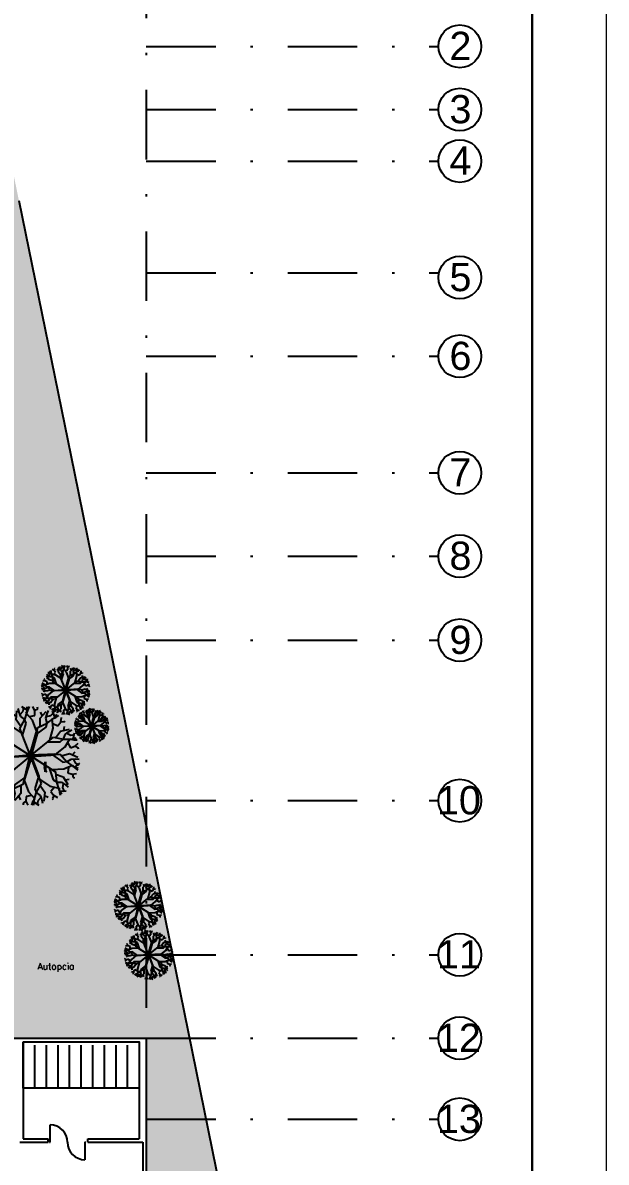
# Model space of a CAD drawing. Header units: millimetres. Extents: x -1615 to -538, y 177 to 397.
# Drawn here: x -752.29 to -727.14, y 274.35 to 323.52 of the extents above; entities that cross this region are included whole.
import ezdxf
from ezdxf.enums import TextEntityAlignment as Align

# ---------------------------------------------------------------- set-up
doc = ezdxf.new("R2010")
doc.units = ezdxf.units.MM
doc.linetypes.add('DASHDOT', pattern=[1, 0.5, -0.25, 0, -0.25])
for name, color, linetype in [('010', 6, 'Continuous'), ('7', 7, 'Continuous'), ('EJES', 4, 'DASHDOT'), ('LOCALES', 2, 'Continuous'), ('MOB', 7, 'Continuous'), ('MUROS', 1, 'Continuous'), ('P-1', 1, 'Continuous')]:
    doc.layers.add(name, color=color, linetype=linetype)
doc.layers.add('muros bajos', color=252, linetype='Continuous', lineweight=20)
doc.styles.add('ROMANS', font='ROMANS.shx')
doc.styles.add('SUIZOA', font='swissl.ttf')

# ---------------------------------------------------------------- blocks, each defined once
blk = doc.blocks.new('tree_pl01')
at = {"layer": '010'}
for p, q in [((-0.65, 1.67), (-0.625, 1.849)), ((-0.407, 1.786), (-0.492, 1.891)), ((-0.333, 1.709), (-0.405, 1.916)), ((-0.383, 1.766), (-0.201, 1.975)), ((-0.192, 1.794), (-0.272, 1.946)), ((-0.026, 1.814), (-0.039, 1.955)), ((0.182, 1.555), (0.038, 1.891)), ((0.397, 1.892), (0.417, 1.947)), ((0.49, 1.793), (0.397, 1.892)), ((0.478, 1.781), (0.603, 1.912)), ((0.742, 1.733), (0.735, 1.868)), ((0.757, 1.627), (0.82, 1.837)), ((-1.337, 1.152), (-1.313, 1.427)), ((-1.077, 1.4), (-1.17, 1.507)), ((-0.976, 1.24), (-1.077, 1.4)), ((-0.757, 1.313), (-1.07, 1.5)), ((-0.87, 1.38), (-0.843, 1.545)), ((-0.78, 1.712), (-0.796, 1.768)), ((-0.647, 1.687), (-0.78, 1.712)), ((-0.589, 1.488), (-0.65, 1.67)), ((-0.359, 1.515), (-0.589, 1.488)), ((-0.434, 1.336), (-0.286, 1.687)), ((-0.286, 1.687), (-0.407, 1.786)), ((-0.148, 1.454), (-0.333, 1.709)), ((-0.034, 1.707), (-0.192, 1.794)), ((-0.161, 1.297), (-0.138, 1.473)), ((-0.149, 1.456), (-0.039, 1.625)), ((0.154, 1.181), (-0.148, 1.454)), ((-0.039, 1.625), (-0.026, 1.814)), ((0.086, 1.243), (0.182, 1.555)), ((0.13, 1.676), (0.248, 1.794)), ((0.143, 0.991), (0.456, 1.384)), ((0.42, 1.599), (0.478, 1.781)), ((0.623, 1.485), (0.42, 1.599)), ((0.456, 1.384), (0.782, 1.582)), ((0.782, 1.582), (0.742, 1.733)), ((0.75, 1.702), (1.02, 1.764)), ((0.757, 1.312), (0.757, 1.627)), ((0.757, 1.313), (0.946, 1.386)), ((0.921, 1.613), (0.946, 1.782)), ((0.998, 1.449), (0.921, 1.613)), ((0.946, 1.386), (1.067, 1.532)), ((1.067, 1.532), (1.14, 1.653)), ((1.083, 1.2), (1.164, 1.556)), ((1.455, 1.346), (1.504, 1.378)), ((-1.504, 0.932), (-1.627, 0.874)), ((-1.496, 0.917), (-1.582, 1.076)), ((-1.369, 1.153), (-1.499, 1.188)), ((-1.263, 1.135), (-1.444, 1.26)), ((-1.213, 1.145), (-1.369, 1.153)), ((-1.199, 1.286), (-1.353, 1.362)), ((-1.17, 0.963), (-1.341, 0.806)), ((-0.964, 1.038), (-1.263, 1.135)), ((-1.126, 0.773), (-1.213, 1.145)), ((-1.02, 1.309), (-1.199, 1.286)), ((-0.965, 1.038), (-0.976, 1.24)), ((-0.882, 0.903), (-0.967, 1.058)), ((-0.559, 0.994), (-0.964, 1.038)), ((-0.651, 1.004), (-0.757, 1.313)), ((0.086, -0.01), (-0.559, 0.994)), ((-0.456, 0.834), (-0.434, 1.336)), ((0.137, 0.879), (-0.161, 1.297)), ((0.086, -0.01), (0.154, 1.181)), ((0.649, 0.679), (0.654, 1.192)), ((0.654, 1.192), (0.776, 1.321)), ((0.841, 0.914), (0.757, 1.312)), ((0.822, 1.003), (1.083, 1.2)), ((1.112, 1.328), (1.277, 1.354)), ((1.302, 1.095), (1.455, 1.208)), ((1.399, 0.884), (1.302, 1.095)), ((1.406, 0.665), (1.591, 0.919)), ((1.472, 1.211), (1.455, 1.346)), ((1.455, 1.208), (1.634, 1.24)), ((1.585, 0.868), (1.641, 1.014)), ((1.591, 0.919), (1.765, 1.052)), ((1.63, 0.984), (1.884, 0.876)), ((1.641, 1.014), (1.715, 1.127)), ((1.715, 0.812), (1.835, 0.934)), ((-1.684, 0.447), (-1.822, 0.479)), ((-1.373, 0.565), (-1.737, 0.532)), ((-1.627, 0.874), (-1.673, 0.91)), ((-1.504, 0.553), (-1.58, 0.702)), ((-1.341, 0.806), (-1.496, 0.917)), ((-1.106, 0.378), (-1.373, 0.565)), ((-0.849, 0.354), (-1.126, 0.773)), ((-0.396, 0.739), (-0.882, 0.903)), ((0.086, -0.01), (0.841, 0.914)), ((0.721, 0.766), (1.205, 0.9)), ((0.947, 0.216), (1.252, 0.628)), ((1.205, 0.9), (1.585, 0.868)), ((1.239, 0.293), (1.406, 0.665)), ((1.252, 0.628), (1.427, 0.661)), ((1.407, 0.666), (1.602, 0.614)), ((1.602, 0.614), (1.786, 0.66)), ((1.604, 0.382), (1.879, 0.623)), ((1.681, 0.634), (1.715, 0.812)), ((1.703, 0.469), (1.851, 0.393)), ((1.786, 0.66), (1.916, 0.716)), ((-1.775, 0.076), (-1.901, 0.028)), ((-1.679, 0.123), (-1.898, 0.118)), ((-1.748, 0.094), (-1.891, 0.331)), ((-1.716, 0.284), (-1.885, 0.254)), ((-1.643, 0.161), (-1.775, 0.076)), ((-1.584, 0.407), (-1.716, 0.284)), ((-1.508, 0.377), (-1.684, 0.447)), ((-1.379, 0.221), (-1.679, 0.123)), ((-1.355, -0.088), (-1.643, 0.161)), ((-1.502, 0.039), (-1.548, -0.188)), ((-1.381, 0.22), (-1.508, 0.377)), ((-1.233, 0.16), (-1.394, 0.236)), ((-1.026, 0.423), (-1.379, 0.221)), ((-0.744, 0.314), (-1.233, 0.16)), ((0.086, -0.01), (-1.026, 0.423)), ((0.086, -0.01), (1.239, 0.293)), ((1.055, 0.245), (1.526, 0.069)), ((1.277, 0.377), (1.604, 0.382)), ((1.526, 0.069), (1.814, -0.181)), ((1.673, -0.059), (1.719, 0.169)), ((1.719, 0.169), (1.91, 0.17)), ((1.91, 0.17), (2.073, 0.092)), ((1.925, 0.163), (1.99, 0.282)), ((1.99, 0.282), (2.049, 0.28)), ((-1.739, -0.19), (-1.902, -0.111)), ((-1.819, -0.301), (-1.878, -0.299)), ((-1.754, -0.182), (-1.819, -0.301)), ((-1.548, -0.188), (-1.739, -0.19)), ((-1.433, -0.402), (-1.708, -0.642)), ((-1.532, -0.489), (-1.68, -0.413)), ((-1.106, -0.397), (-1.433, -0.402)), ((-0.884, -0.264), (-1.355, -0.088)), ((-1.068, -0.313), (-1.235, -0.684)), ((-0.776, -0.236), (-1.081, -0.648)), ((0.086, -0.01), (-1.068, -0.313)), ((0.086, -0.01), (-0.67, -0.933)), ((0.086, -0.01), (0.017, -1.201)), ((0.019, -0.989), (0.1, -0.013)), ((0.063, -0.05), (0.019, -0.989)), ((0.086, -0.01), (1.197, -0.443)), ((0.086, -0.01), (0.73, -1.013)), ((0.915, -0.333), (1.404, -0.18)), ((1.02, -0.374), (1.297, -0.793)), ((1.197, -0.443), (1.55, -0.24)), ((1.277, -0.397), (1.544, -0.585)), ((1.404, -0.18), (1.565, -0.255)), ((1.55, -0.24), (1.85, -0.143)), ((1.552, -0.24), (1.679, -0.396)), ((1.679, -0.396), (1.855, -0.467)), ((1.755, -0.427), (1.887, -0.303)), ((1.814, -0.181), (1.946, -0.096)), ((1.85, -0.143), (2.069, -0.138)), ((1.887, -0.303), (2.056, -0.274)), ((1.919, -0.113), (2.062, -0.35)), ((1.946, -0.096), (2.072, -0.047)), ((-1.615, -0.68), (-1.745, -0.735)), ((-1.459, -1.004), (-1.713, -0.896)), ((-1.544, -0.831), (-1.664, -0.954)), ((-1.431, -0.633), (-1.615, -0.68)), ((-1.51, -0.653), (-1.544, -0.831)), ((-1.414, -0.888), (-1.47, -1.034)), ((-1.236, -0.685), (-1.431, -0.633)), ((-1.235, -0.684), (-1.42, -0.939)), ((-1.034, -0.92), (-1.414, -0.888)), ((-1.081, -0.648), (-1.256, -0.681)), ((-1.228, -0.904), (-1.131, -1.114)), ((-0.55, -0.786), (-1.034, -0.92)), ((-0.478, -0.699), (-0.483, -1.211)), ((0.034, -0.899), (0.332, -1.316)), ((0.567, -0.759), (1.053, -0.922)), ((0.627, -0.854), (0.605, -1.356)), ((1.297, -0.793), (1.384, -1.164)), ((1.341, -0.983), (1.512, -0.825)), ((1.512, -0.825), (1.667, -0.936)), ((1.544, -0.585), (1.908, -0.552)), ((1.675, -0.573), (1.751, -0.722)), ((1.675, -0.951), (1.798, -0.894)), ((1.798, -0.894), (1.844, -0.93)), ((1.855, -0.467), (1.993, -0.499)), ((-1.42, -0.939), (-1.594, -1.072)), ((-1.47, -1.034), (-1.544, -1.147)), ((-1.284, -1.228), (-1.463, -1.26)), ((-1.284, -1.365), (-1.333, -1.398)), ((-1.301, -1.231), (-1.284, -1.365)), ((-1.131, -1.114), (-1.284, -1.228)), ((-0.941, -1.348), (-1.106, -1.374)), ((-0.912, -1.219), (-0.993, -1.576)), ((-0.651, -1.023), (-0.912, -1.219)), ((-0.586, -1.333), (-0.775, -1.406)), ((-0.67, -0.933), (-0.586, -1.332)), ((-0.483, -1.211), (-0.605, -1.341)), ((-0.586, -1.332), (-0.586, -1.646)), ((0.028, -1.011), (-0.285, -1.404)), ((0.085, -1.262), (-0.011, -1.575)), ((0.017, -1.201), (0.319, -1.474)), ((0.332, -1.316), (0.309, -1.493)), ((0.605, -1.356), (0.457, -1.707)), ((0.73, -1.013), (1.135, -1.057)), ((0.822, -1.023), (0.928, -1.332)), ((0.928, -1.332), (1.241, -1.52)), ((1.053, -0.922), (1.138, -1.078)), ((1.135, -1.057), (1.434, -1.154)), ((1.136, -1.058), (1.147, -1.259)), ((1.147, -1.259), (1.248, -1.42)), ((1.191, -1.328), (1.37, -1.306)), ((1.37, -1.306), (1.524, -1.382)), ((1.384, -1.164), (1.54, -1.173)), ((1.434, -1.154), (1.615, -1.279)), ((1.508, -1.171), (1.484, -1.447)), ((1.54, -1.173), (1.67, -1.208)), ((1.667, -0.936), (1.753, -1.096)), ((-0.896, -1.551), (-0.969, -1.672)), ((-0.775, -1.406), (-0.896, -1.551)), ((-0.579, -1.722), (-0.849, -1.784)), ((-0.827, -1.468), (-0.75, -1.632)), ((-0.75, -1.632), (-0.775, -1.802)), ((-0.586, -1.646), (-0.649, -1.856)), ((-0.285, -1.404), (-0.611, -1.601)), ((-0.611, -1.601), (-0.571, -1.753)), ((-0.571, -1.753), (-0.564, -1.887)), ((-0.452, -1.505), (-0.249, -1.618)), ((-0.307, -1.8), (-0.432, -1.931)), ((-0.319, -1.813), (-0.226, -1.912)), ((-0.249, -1.618), (-0.307, -1.8)), ((0.041, -1.696), (-0.077, -1.814)), ((-0.011, -1.575), (0.133, -1.911)), ((0.21, -1.645), (0.197, -1.834)), ((0.197, -1.834), (0.21, -1.975)), ((0.205, -1.726), (0.363, -1.814)), ((0.32, -1.475), (0.21, -1.645)), ((0.319, -1.474), (0.504, -1.729)), ((0.363, -1.814), (0.443, -1.965)), ((0.554, -1.786), (0.372, -1.994)), ((0.457, -1.707), (0.578, -1.806)), ((0.504, -1.729), (0.576, -1.936)), ((0.53, -1.535), (0.76, -1.508)), ((0.578, -1.806), (0.663, -1.91)), ((0.76, -1.508), (0.821, -1.689)), ((0.821, -1.689), (0.796, -1.868)), ((0.818, -1.706), (0.951, -1.732)), ((0.951, -1.732), (0.967, -1.787)), ((1.041, -1.4), (1.014, -1.565)), ((1.248, -1.42), (1.341, -1.526)), ((-0.226, -1.912), (-0.246, -1.966))]:
    blk.add_line(p, q, dxfattribs=at)
for points in [[(0.119, 0.883), (0.038, 0.025), (0, -1.058)], [(0.05, -1.015), (0.125, -0.05), (1.059, 0.238), (0.107, 0.013), (0.138, 0.889)], [(0, 0), (-0.946, -0.263), (-0.864, -0.288), (0.069, -0.032)], [(0.194, -0.032), (0.939, -0.326), (0.902, -0.357), (0.125, -0.063)]]:
    blk.add_lwpolyline(points, dxfattribs=at)
blk = doc.blocks.new('HJSFLHSDGJHISDKGBGJKFAD')
at = {"layer": 'EJES', "color": 2, "ltscale": 6}
for p, q in [((1154.049, 285.731), (1154.049, 141.621)), ((1154.049, 244.915), (1166.645, 244.915)), ((1154.049, 242.185), (1166.645, 242.185)), ((1154.049, 239.965), (1166.645, 239.965)), ((1154.049, 235.14), (1166.645, 235.14)), ((1154.049, 231.54), (1166.645, 231.54)), ((1154.049, 226.515), (1166.645, 226.515)), ((1154.049, 222.915), (1166.645, 222.915)), ((1154.049, 219.285), (1166.645, 219.285)), ((1154.049, 212.365), (1166.645, 212.365)), ((1154.049, 205.715), (1166.645, 205.715)), ((1154.049, 202.115), (1166.645, 202.115)), ((1154.049, 198.615), (1166.645, 198.615))]:
    blk.add_line(p, q, dxfattribs=at)
at = {"layer": 'EJES', "linetype": 'Continuous'}
for centre in [(1167.567, 244.915), (1167.567, 242.185), (1167.567, 239.965), (1167.567, 234.94), (1167.567, 231.54), (1167.567, 226.515), (1167.567, 222.915), (1167.567, 219.285), (1167.567, 212.365), (1167.567, 205.715), (1167.567, 202.115), (1167.567, 198.615)]:
    blk.add_circle(centre, 0.922, dxfattribs=at)
at = {"layer": 'EJES', "color": 5, "style": 'SUIZOA'}
for s, height, p in [('2', 1.219, (1167.121, 244.325)), ('3', 1.219, (1167.121, 241.595)), ('4', 1.219, (1167.121, 239.375)), ('5', 1.219, (1167.121, 234.35)), ('6', 1.219, (1167.121, 230.95)), ('7', 1.219, (1167.121, 225.925)), ('8', 1.219, (1167.121, 222.325)), ('9', 1.219, (1167.121, 218.695)), ('10', 1.2189, (1166.582, 211.775)), ('11', 1.2189, (1166.582, 205.125)), ('12', 1.2189, (1166.582, 201.525)), ('13', 1.2189, (1166.582, 198.025))]:
    blk.add_text(s, height=height, dxfattribs=at).set_placement(p)

msp = doc.modelspace()

# ---------------------------------------------------------------- hatches: boundary and pattern name
at = {"layer": 'MOB'}
h = msp.add_hatch(dxfattribs=at)
h.set_pattern_fill('AR-SAND', color=3, scale=0.03, style=0)
h.set_pattern_definition([(37.5, (-1402.8785, 253.7085), (-0.048001, 1.4682397), [0, -1.15824, 0, -1.2954, 0, -1.23825]), (7.5, (-1402.8785, 253.7085), (1.34857, 2.1504753), [0, -0.62484, 0, -1.04394, 0, -0.40005]), (327.5, (-1403.8158, 253.7085), (2.372977, 0.0043116), [0, -0.381, 0, -1.3716, 0, -1.7907]), (317.5, (-1403.8158, 253.7085), (2.2906694, 0.668788), [0, -0.1905, 0, -0.89916, 0, -1.0287])])
h.paths.add_polyline_path([(-758.837, 347.215), (-812.758, 335.518), (-812.758, 334.673), (-803.9, 334.673), (-803.9, 329.947), (-799.313, 325.307), (-782.89, 325.307), (-782.89, 328.837), (-770.72, 328.837), (-770.72, 325.456), (-758.098, 325.456), (-758.098, 303.87), (-760.597, 303.87), (-760.597, 297.006), (-760.508, 297.006), (-760.508, 296.905), (-758.397, 296.905), (-758.397, 296.975), (-757.997, 296.975), (-757.997, 296.575), (-758.097, 296.575), (-758.097, 283.471), (-757.975, 283.471), (-757.975, 283.071), (-758.375, 283.071), (-758.375, 283.155), (-760.375, 283.155), (-760.375, 283.044), (-760.597, 283.044), (-760.597, 279.854), (-760.455, 279.854), (-760.455, 279.705), (-746.972, 279.705), (-746.972, 272.855), (-749.274, 272.855), (-749.274, 265.205), (-745.307, 265.205), (-745.307, 253.28), (-736.306, 250.855), (-741.501, 261.951)])
h.paths.add_polyline_path([(-804.753, 325.526), (-813.904, 325.526), (-813.904, 323.04), (-804.753, 323.04, 1)])
h.paths.add_polyline_path([(-793.647, 300.355), (-811.904, 300.355, 0.414214), (-813.754, 298.505), (-813.754, 296.366, 0.414214), (-811.904, 294.516), (-809.75, 294.516), (-812.618, 297.384), (-810.638, 299.364), (-808.978, 297.704), (-806.998, 299.684), (-805.338, 298.024), (-803.678, 299.684), (-798.51, 294.516), (-796.147, 294.516), (-796.147, 296.613), (-796.208, 296.613), (-796.208, 297.013), (-795.808, 297.013), (-795.808, 296.905), (-793.688, 296.905), (-793.688, 297.074), (-793.647, 297.074)])
h.paths.add_polyline_path([(-803.388, 289.162), (-812.035, 289.162, 1), (-812.035, 285.962), (-803.388, 285.962, 1)])
h.paths.add_polyline_path([(-799.655, 280.258, 0.414214), (-800.005, 280.608), (-808.772, 280.608), (-808.772, 279.83), (-808.372, 279.83), (-808.372, 279.73), (-805.772, 279.73), (-805.772, 279.83), (-805.372, 279.83), (-805.372, 279.73), (-802.772, 279.73), (-802.772, 279.83), (-802.372, 279.83), (-802.372, 279.73), (-799.772, 279.73), (-799.772, 279.83), (-799.655, 279.83)], flags=17)
h.paths.add_polyline_path([(-808.722, 254.706), (-812.247, 254.706), (-812.247, 274.904), (-810.647, 274.904), (-810.647, 280.608), (-810.904, 280.608, 0.414214), (-813.754, 277.758), (-813.754, 253.219, 0.315329), (-806.85, 243.36), (-785.107, 237.258, 0.496821), (-778.947, 241.928), (-778.947, 245.98), (-808.722, 245.98)])
h.paths.add_polyline_path([(-753.647, 257.705), (-763.747, 257.705), (-763.747, 261.081), (-765.147, 261.081), (-765.147, 257.78, -1), (-770.297, 257.78), (-770.297, 261.081), (-772.147, 261.08), (-772.147, 257.774, 0.413999), (-767.725, 253.355), (-753.647, 253.355)], flags=17)
h.paths.add_polyline_path([(-754.727, 229.822, 0.978274), (-755.051, 228.667), (-737.051, 223.615), (-736.65, 225.175)])
h = msp.add_hatch(dxfattribs=at)
h.set_pattern_fill('GRASS', color=3, scale=0.05, style=0)
h.set_pattern_definition([(90, (-1505.3727, 255.352), (-0.898025, 0.898025), [0.238125, -1.557925]), (45, (-1505.3727, 255.352), (-0.8980256, 0.8980256), [0.238125, -1.031875]), (135, (-1505.3727, 255.352), (-0.8980256, -0.8980256), [0.238125, -1.031875])])
h.paths.add_polyline_path([(-758.837, 347.215), (-812.758, 335.518), (-812.758, 334.673), (-803.9, 334.673), (-803.9, 329.947), (-799.313, 325.307), (-782.89, 325.307), (-782.89, 328.837), (-770.72, 328.837), (-770.72, 325.456), (-758.098, 325.456), (-758.098, 303.87), (-760.597, 303.87), (-760.597, 297.006), (-760.508, 297.006), (-760.508, 296.905), (-758.397, 296.905), (-758.397, 296.975), (-757.997, 296.975), (-757.997, 296.575), (-758.097, 296.575), (-758.097, 283.471), (-757.975, 283.471), (-757.975, 283.071), (-758.375, 283.071), (-758.375, 283.155), (-760.375, 283.155), (-760.375, 283.044), (-760.597, 283.044), (-760.597, 279.854), (-760.455, 279.854), (-760.455, 279.705), (-746.972, 279.705), (-746.972, 272.855), (-749.274, 272.855), (-749.274, 265.205), (-745.307, 265.205), (-745.307, 253.28), (-736.306, 250.855), (-741.501, 261.951)])
h.paths.add_polyline_path([(-804.753, 325.526), (-813.904, 325.526), (-813.904, 323.04), (-804.753, 323.04, 1)])
h.paths.add_polyline_path([(-793.647, 300.355), (-811.904, 300.355, 0.414214), (-813.754, 298.505), (-813.754, 296.366, 0.414214), (-811.904, 294.516), (-809.75, 294.516), (-812.618, 297.384), (-810.638, 299.364), (-808.978, 297.704), (-806.998, 299.684), (-805.338, 298.024), (-803.678, 299.684), (-798.51, 294.516), (-796.147, 294.516), (-796.147, 296.613), (-796.208, 296.613), (-796.208, 297.013), (-795.808, 297.013), (-795.808, 296.905), (-793.688, 296.905), (-793.688, 297.074), (-793.647, 297.074)])
h.paths.add_polyline_path([(-803.388, 289.162), (-812.035, 289.162, 1), (-812.035, 285.962), (-803.388, 285.962, 1)])
h.paths.add_polyline_path([(-799.655, 280.258, 0.414214), (-800.005, 280.608), (-808.772, 280.608), (-808.772, 279.83), (-808.372, 279.83), (-808.372, 279.73), (-805.772, 279.73), (-805.772, 279.83), (-805.372, 279.83), (-805.372, 279.73), (-802.772, 279.73), (-802.772, 279.83), (-802.372, 279.83), (-802.372, 279.73), (-799.772, 279.73), (-799.772, 279.83), (-799.655, 279.83)], flags=17)
h.paths.add_polyline_path([(-808.722, 254.706), (-812.247, 254.706), (-812.247, 274.904), (-810.647, 274.904), (-810.647, 280.608), (-810.904, 280.608, 0.414214), (-813.754, 277.758), (-813.754, 253.219, 0.315329), (-806.85, 243.36), (-785.107, 237.258, 0.496821), (-778.947, 241.928), (-778.947, 245.98), (-808.722, 245.98)])
h.paths.add_polyline_path([(-753.647, 257.705), (-763.747, 257.705), (-763.747, 261.081), (-765.147, 261.081), (-765.147, 257.78, -1), (-770.297, 257.78), (-770.297, 261.081), (-772.147, 261.08), (-772.147, 257.774, 0.413999), (-767.725, 253.355), (-753.647, 253.355)], flags=17)
h.paths.add_polyline_path([(-754.727, 229.822, 0.978274), (-755.051, 228.667), (-737.051, 223.615), (-736.65, 225.175)])

# ---------------------------------------------------------------- linework, layer by layer
for p, q in [((-751.114, 275.212), (-751.114, 275.962)), ((-751.139, 275.212), (-751.114, 275.212)), ((-749.589, 275.212), (-749.614, 275.212)), ((-749.614, 275.212), (-749.614, 274.462))]:
    msp.add_line(p, q)
at = {"color": 3, "lineweight": 30}
msp.add_lwpolyline([(-868.757, 180.593), (-868.757, 394.012), (-868.757, 394.012), (-730.337, 394.012), (-730.337, 394.012), (-730.337, 180.593)], close=True, dxfattribs=at)
for centre, start, end in [((-751.114, 275.212), 0, 90), ((-749.614, 275.212), 180, 270)]:
    msp.add_arc(centre, 0.75, start, end)
at = {"layer": '7', "color": 7}
for p, q in [((-752.461, 315.854), (-750.07, 304.093)), ((-750.07, 304.093), (-747.678, 292.332)), ((-747.678, 292.332), (-745.686, 282.532)), ((-745.686, 282.532), (-743.694, 272.731))]:
    msp.add_line(p, q, dxfattribs=at)
at = {"layer": 'MOB'}
for p, q in [((-751.772, 277.555), (-751.772, 279.402)), ((-751.272, 277.555), (-751.272, 279.402)), ((-750.772, 277.555), (-750.772, 279.402)), ((-750.272, 277.555), (-750.272, 279.402)), ((-749.772, 277.555), (-749.772, 279.402)), ((-749.272, 277.555), (-749.272, 279.402)), ((-748.772, 277.555), (-748.772, 279.402)), ((-748.272, 277.555), (-748.272, 279.402)), ((-747.772, 277.555), (-747.772, 279.402))]:
    msp.add_line(p, q, dxfattribs=at)
msp.add_lwpolyline([(-752.272, 279.555), (-747.272, 279.555), (-747.272, 277.555), (-752.272, 277.555)], close=True, dxfattribs=at)
at = {"layer": 'MUROS'}
for p, q in [((-760.597, 279.705), (-746.972, 279.705)), ((-752.272, 279.555), (-752.272, 275.362)), ((-752.272, 279.555), (-747.272, 279.555)), ((-747.272, 279.555), (-747.272, 277.83)), ((-747.272, 279.305), (-747.272, 275.362)), ((-746.972, 279.705), (-746.972, 276.205)), ((-746.972, 279.305), (-746.972, 272.855)), ((-752.272, 275.362), (-751.195, 275.362)), ((-751.195, 275.212), (-751.195, 275.362)), ((-749.483, 275.362), (-747.272, 275.362)), ((-749.483, 275.212), (-749.483, 275.362)), ((-752.422, 275.212), (-751.195, 275.212)), ((-749.483, 275.212), (-747.122, 275.212)), ((-747.122, 275.212), (-747.122, 273.005))]:
    msp.add_line(p, q, dxfattribs=at)
at = {"layer": 'muros bajos', "color": 5}
msp.add_lwpolyline([(-727.142, 397.208), (-727.142, 177.397), (-871.952, 177.397), (-871.952, 397.208), (-871.952, 397.208), (-727.142, 397.208)], close=True, dxfattribs=at)

# ---------------------------------------------------------------- block references
msp.add_blockref('HJSFLHSDGJHISDKGBGJKFAD', (-1901.02, 77.59))
at = {"layer": 'P-1', "rotation": 90}
for p, xscale, yscale, zscale in [((-750.449, 294.772), -0.5333333333332799, 0.5333333333333492, 0.5333333333333333), ((-751.972, 291.975), -1.071111107530555, 1.071111107530488, 1.071111107530524), ((-749.325, 293.209), -0.3768161388105913, 0.3768161388105913, 0.3768161388106001), ((-747.313, 285.452), -0.5333333333332799, 0.5333333333333492, 0.5333333333333333), ((-746.872, 283.343), -0.5333333333332799, 0.5333333333333492, 0.5333333333333333)]:
    msp.add_blockref('tree_pl01', p, dxfattribs=dict(at, xscale=xscale, yscale=yscale, zscale=zscale))

# ---------------------------------------------------------------- texts
at = {"layer": 'LOCALES', "style": 'ROMANS'}
msp.add_text('JARDIN', height=0.1, rotation=90, dxfattribs=at).set_placement((-751.269, 291.405), align=Align.CENTER)
msp.add_text('Autopcia', height=0.2797, dxfattribs=at).set_placement((-750.858, 282.664), align=Align.CENTER)

doc.saveas('drawing.dxf')
